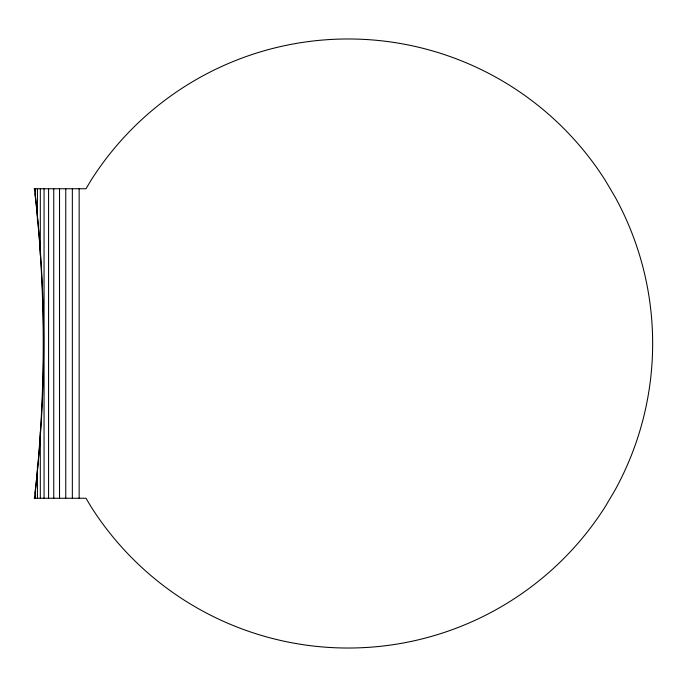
<?xml version="1.0" encoding="UTF-8"?>
<svg xmlns="http://www.w3.org/2000/svg" width="687" height="687" viewBox="0 0 687 687"><rect width="100%" height="100%" fill="white"/><g stroke="black" fill="none" stroke-linecap="round" stroke-linejoin="round"><path stroke-width="1.03" d="M35.063 493.266C45.977 393.771 45.977 293.229 35.063 193.734L34.35 188.745L86.021 188.745L91.002 180.329A304.53 304.53 0 0 1 605.247 180.329L614.985 196.791A304.53 304.53 0 0 1 614.985 490.209L605.247 506.671A304.53 304.53 0 0 1 91.002 506.671L86.021 498.255L34.35 498.255L35.063 493.266A1318.602 1318.602 0 0 0 35.063 193.734M79.151 188.745L79.151 498.255M72.35 188.745L72.35 498.255M65.763 188.745L65.763 498.255M59.529 188.745L59.529 498.255M53.749 188.745L53.749 498.255M48.562 188.745L48.562 498.255M44.054 188.745L44.054 498.255M40.318 188.745L40.318 255.117M40.318 431.883L40.318 498.255M37.433 188.745L37.433 221.403M37.433 465.597L37.433 498.255M35.449 188.745L35.449 198.277M35.449 488.723L35.449 498.255M34.419 188.745L34.419 189.226M34.419 497.774L34.419 498.255"/></g></svg>
